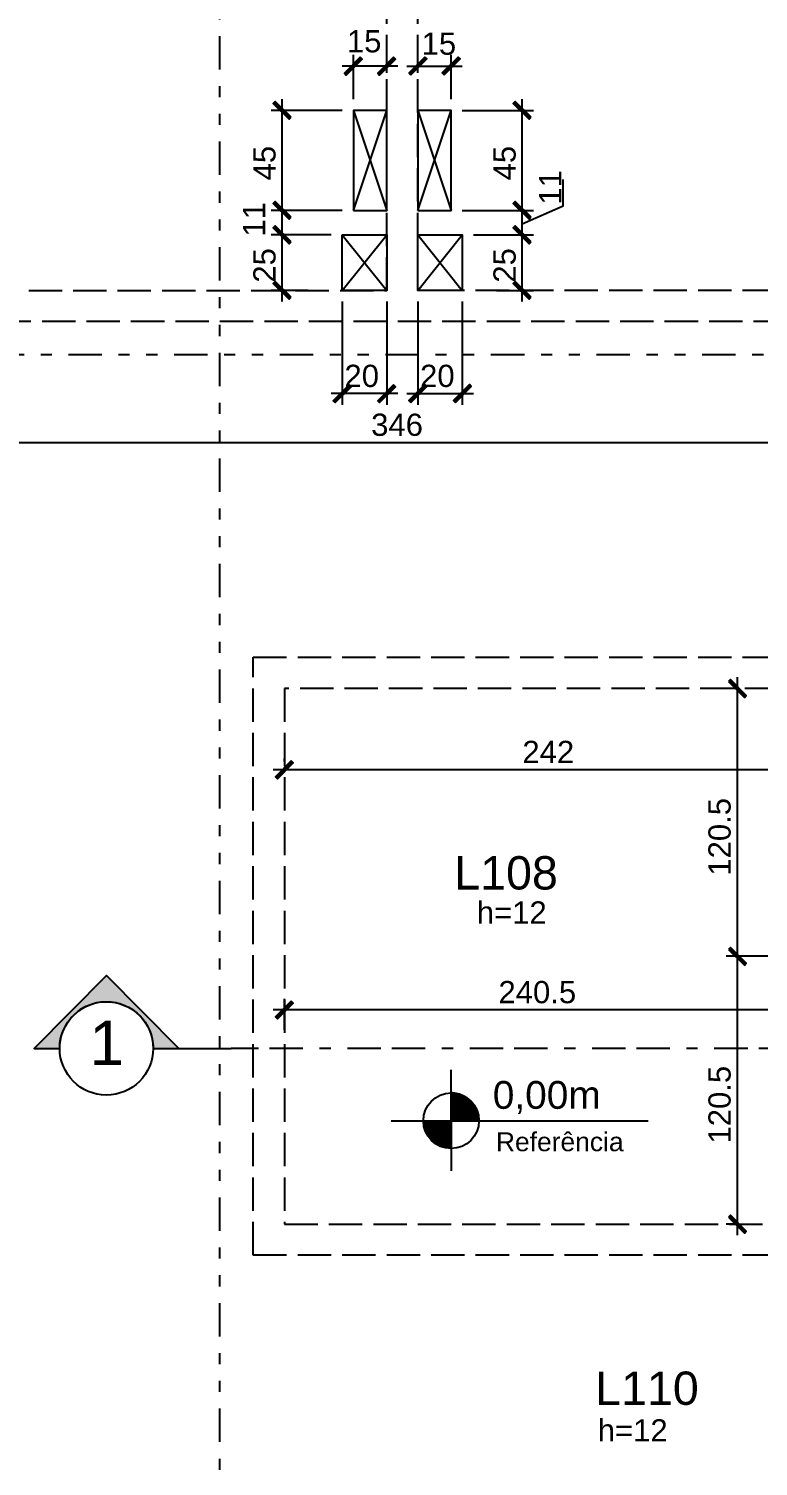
# Model space of a CAD drawing. Extents: x 0 to 119, y 0 to 84.
# Drawn here: x 28.5 to 35.06, y 40.01 to 52.94 of the extents above; entities that cross this region are included whole.
import ezdxf

# ---------------------------------------------------------------- set-up
doc = ezdxf.new("R2010")
doc.units = 0
for name, pattern in [('ESTILO_TQS_0003', [0.92, 0.3, -0.15, 0.02, -0.15, 0.3]), ('ESTILO_TQS_0004', [1.09, 0.3, -0.15, 0.02, -0.15, 0.02, -0.15, 0.3]), ('ESTILO_TQS_0005', [0.4, 0.3, -0.1])]:
    doc.linetypes.add(name, pattern=pattern)
for name, color, linetype in [('1', 1, 'CONTINUOUS'), ('2', 2, 'CONTINUOUS'), ('3', 3, 'CONTINUOUS'), ('4', 4, 'CONTINUOUS'), ('8', 8, 'CONTINUOUS')]:
    doc.layers.add(name, color=color, linetype=linetype)
doc.styles.add('TQS_ARIAL', font='arial.ttf')

msp = doc.modelspace()

# ---------------------------------------------------------------- linework, layer by layer
at = {"layer": '1', "linetype": 'CONTINUOUS'}
for p, q in [((31.418324, 52.306684), (31.418324, 52.705854)), ((31.718049, 52.54593), (31.718049, 52.705854)), ((31.998351, 52.54593), (31.998351, 52.705854)), ((32.298076, 52.306684), (32.298076, 52.705854)), ((31.818049, 52.605854), (31.318324, 52.605854)), ((31.898351, 52.605854), (32.398076, 52.605854)), ((30.778449, 51.206684), (30.778449, 52.306684)), ((32.937951, 51.206684), (32.937951, 52.306684)), ((31.318324, 52.206684), (30.678449, 52.206684)), ((31.418751, 51.306464), (31.718475, 52.206304)), ((31.418751, 52.205478), (31.718475, 51.306304)), ((31.9982, 51.306464), (32.297925, 52.206304)), ((31.9982, 52.205478), (32.297925, 51.306304)), ((32.398076, 52.206684), (33.037951, 52.206684)), ((30.778449, 50.986782), (30.778449, 51.406684)), ((32.937951, 50.986782), (32.937951, 51.406684)), ((31.318324, 51.306684), (30.678449, 51.306684)), ((31.318324, 51.306684), (30.678449, 51.306684)), ((32.398076, 51.306684), (33.037951, 51.306684)), ((32.398076, 51.306684), (33.037951, 51.306684)), ((30.778449, 50.486782), (30.778449, 51.186782)), ((32.937951, 50.486782), (32.937951, 51.186782)), ((31.218046, 51.086782), (30.678449, 51.086782)), ((31.218046, 51.086782), (30.678449, 51.086782)), ((31.318351, 50.586594), (31.718354, 51.086594)), ((31.318354, 51.086594), (31.7182, 50.586594)), ((31.998351, 51.08659), (32.398354, 50.58659)), ((31.998351, 50.58659), (32.398354, 51.08659)), ((32.498354, 51.086782), (33.037951, 51.086782)), ((32.498354, 51.086782), (33.037951, 51.086782)), ((31.010413, 50.586782), (30.678449, 50.586782)), ((32.705987, 50.586782), (33.037951, 50.586782)), ((31.318046, 50.48659), (31.318046, 49.558179)), ((31.7182, 50.486402), (31.7182, 49.558179)), ((31.9982, 50.486402), (31.9982, 49.558179)), ((32.398354, 50.48659), (32.398354, 49.558179)), ((31.8182, 49.658179), (31.218046, 49.658179)), ((31.8982, 49.658179), (32.498354, 49.658179)), ((28.2982, 49.218433), (35.4182, 49.218433)), ((34.87152, 47.106398), (34.87152, 44.496398)), ((34.854331, 47.006398), (34.77152, 47.006398)), ((30.7982, 46.347949), (30.7982, 46.374759)), ((35.738768, 46.274759), (30.6982, 46.274759)), ((34.87152, 44.696398), (34.87152, 42.086398)), ((35.548058, 44.596398), (34.77152, 44.596398)), ((35.548058, 44.596398), (34.77152, 44.596398)), ((35.708342, 44.113787), (30.6982, 44.113787)), ((30.7982, 43.934118), (30.7982, 44.213787)), ((32.29776, 43.366324), (32.29776, 43.574516)), ((32.29776, 43.366324), (32.29776, 42.866324)), ((32.29776, 42.866324), (32.29776, 43.366324)), ((32.29776, 43.354177), (32.374742, 43.354177)), ((32.29776, 43.33832), (32.412729, 43.33832)), ((32.29776, 43.322463), (32.439205, 43.322463)), ((32.29776, 43.306605), (32.45991, 43.306605)), ((32.29776, 43.29075), (32.476857, 43.29075)), ((32.29776, 43.274893), (32.491037, 43.274893)), ((32.29776, 43.259036), (32.503024, 43.259036)), ((32.29776, 43.243179), (32.513184, 43.243179)), ((32.29776, 43.227322), (32.521767, 43.227322)), ((32.29776, 43.211465), (32.528949, 43.211465)), ((31.757825, 43.116324), (34.070432, 43.116324)), ((32.04776, 43.116324), (32.54776, 43.116324)), ((32.297759, 43.100468), (32.048371, 43.100468)), ((32.297759, 43.084611), (32.049779, 43.084611)), ((32.297759, 43.068754), (32.052326, 43.068754)), ((32.29776, 43.195608), (32.534855, 43.195608)), ((32.29776, 43.179752), (32.53958, 43.179752)), ((32.29776, 43.163895), (32.543192, 43.163895)), ((32.29776, 43.148038), (32.54574, 43.148038)), ((32.29776, 43.132181), (32.547226, 43.132181)), ((32.297759, 43.052897), (32.055939, 43.052897)), ((32.297759, 43.037041), (32.060664, 43.037041)), ((32.297759, 43.021183), (32.06657, 43.021183)), ((32.297759, 43.005327), (32.073751, 43.005327)), ((32.297759, 42.98947), (32.082334, 42.98947)), ((32.297759, 42.973613), (32.092495, 42.973613)), ((32.297759, 42.957756), (32.104482, 42.957756)), ((32.297759, 42.9419), (32.118662, 42.9419)), ((32.297759, 42.926042), (32.135609, 42.926042)), ((32.297759, 42.910185), (32.156314, 42.910185)), ((32.297759, 42.894329), (32.18279, 42.894329)), ((32.297759, 42.878472), (32.220777, 42.878472)), ((32.29776, 42.866324), (32.29776, 42.666324)), ((34.857353, 42.186398), (34.77152, 42.186398))]:
    msp.add_line(p, q, dxfattribs=at)
at = {"layer": '1', "linetype": 'ESTILO_TQS_0005'}
for points in [[(24.8982, 63.196402), (24.8982, 50.586402), (31.7182, 50.586402), (31.7182, 63.706402), (24.8982, 63.706402), (24.8982, 63.196402)], [(38.8182, 63.196402), (38.8182, 50.586402), (31.9982, 50.586402), (31.9982, 63.706402), (38.8182, 63.706402), (38.8182, 63.196402)], [(53.3182, 41.006402), (53.3182, 41.106402), (46.4982, 41.106402), (46.4982, 41.006402), (42.4982, 41.006402), (42.4982, 40.806398), (42.0182, 40.806398), (42.0182, 41.906398), (30.5182, 41.906398), (30.5182, 47.286398), (42.1182, 47.286398), (42.1182, 50.306402), (17.6982, 50.306402)], [(35.638768, 47.006398), (30.7982, 47.006398), (30.7982, 42.186398), (35.608342, 42.186398), (35.608342, 44.596398), (35.638768, 44.596398), (35.638768, 47.006398)]]:
    msp.add_lwpolyline(points, dxfattribs=at)
at = {"layer": '1', "linetype": 'CONTINUOUS'}
for points in [[(31.480207, 52.685415), (31.337301, 52.542509), (31.354979, 52.524832), (31.497885, 52.667737), (31.480207, 52.685415)], [(31.779932, 52.685415), (31.637026, 52.542509), (31.654704, 52.524832), (31.797609, 52.667737), (31.779932, 52.685415)], [(31.936468, 52.526294), (32.079374, 52.669199), (32.061696, 52.686877), (31.918791, 52.543972), (31.936468, 52.526294)], [(32.236193, 52.526294), (32.379099, 52.669199), (32.361421, 52.686877), (32.218515, 52.543972), (32.236193, 52.526294)], [(30.85801, 52.144801), (30.715104, 52.287706), (30.697427, 52.270028), (30.840332, 52.127123), (30.85801, 52.144801)], [(33.017511, 52.144801), (32.874606, 52.287706), (32.856928, 52.270028), (32.999833, 52.127123), (33.017511, 52.144801)], [(32.937951, 51.186782), (33.305737, 51.348955), (33.305737, 51.58558)], [(30.85801, 51.244801), (30.715104, 51.387706), (30.697427, 51.370028), (30.840332, 51.227123), (30.85801, 51.244801)], [(30.85801, 51.244801), (30.715104, 51.387706), (30.697427, 51.370028), (30.840332, 51.227123), (30.85801, 51.244801)], [(33.017511, 51.244801), (32.874606, 51.387706), (32.856928, 51.370028), (32.999833, 51.227123), (33.017511, 51.244801)], [(33.017511, 51.244801), (32.874606, 51.387706), (32.856928, 51.370028), (32.999833, 51.227123), (33.017511, 51.244801)], [(30.85801, 51.024899), (30.715104, 51.167804), (30.697427, 51.150127), (30.840332, 51.007221), (30.85801, 51.024899)], [(30.85801, 51.024899), (30.715104, 51.167804), (30.697427, 51.150127), (30.840332, 51.007221), (30.85801, 51.024899)], [(33.017511, 51.024899), (32.874606, 51.167804), (32.856928, 51.150127), (32.999833, 51.007221), (33.017511, 51.024899)], [(33.017511, 51.024899), (32.874606, 51.167804), (32.856928, 51.150127), (32.999833, 51.007221), (33.017511, 51.024899)], [(30.85801, 50.524899), (30.715104, 50.667804), (30.697427, 50.650127), (30.840332, 50.507221), (30.85801, 50.524899)], [(33.017511, 50.524899), (32.874606, 50.667804), (32.856928, 50.650127), (32.999833, 50.507221), (33.017511, 50.524899)], [(31.379929, 49.73774), (31.237024, 49.594834), (31.254701, 49.577156), (31.397607, 49.720062), (31.379929, 49.73774)], [(31.780083, 49.73774), (31.637177, 49.594834), (31.654855, 49.577156), (31.797761, 49.720062), (31.780083, 49.73774)], [(31.936317, 49.578619), (32.079223, 49.721524), (32.061545, 49.739202), (31.918639, 49.596296), (31.936317, 49.578619)], [(32.336471, 49.578619), (32.479376, 49.721524), (32.461699, 49.739202), (32.318793, 49.596296), (32.336471, 49.578619)], [(34.79196, 47.068281), (34.934865, 46.925376), (34.952543, 46.943053), (34.809638, 47.085959), (34.79196, 47.068281)], [(30.860083, 46.354319), (30.717177, 46.211414), (30.734855, 46.193736), (30.877761, 46.336642), (30.860083, 46.354319)], [(34.79196, 44.658281), (34.934865, 44.515376), (34.952543, 44.533053), (34.809638, 44.675959), (34.79196, 44.658281)], [(34.79196, 44.658281), (34.934865, 44.515376), (34.952543, 44.533053), (34.809638, 44.675959), (34.79196, 44.658281)], [(29.847839, 43.767697), (29.19721, 44.423752), (28.546582, 43.767697), (28.777237, 43.767697), (28.778497, 43.800205), (28.782963, 43.836809), (28.791466, 43.87609), (28.804017, 43.915265), (28.819146, 43.950577), (28.838173, 43.985573), (28.857855, 44.015114), (28.881375, 44.04451), (28.905737, 44.070056), (28.942417, 44.10155), (28.984718, 44.129947), (29.016047, 44.146587), (29.056143, 44.16327), (29.100588, 44.176405), (29.150862, 44.185105), (29.193111, 44.18765), (29.228307, 44.186518), (29.277018, 44.180018), (29.318255, 44.169848), (29.363243, 44.153457), (29.401943, 44.134388), (29.437454, 44.112168), (29.469578, 44.087374), (29.502376, 44.056231), (29.534997, 44.017253), (29.559765, 43.979668), (29.581064, 43.93809), (29.596258, 43.898611), (29.605869, 43.864524), (29.612694, 43.828938), (29.616424, 43.79294), (29.617183, 43.767697), (29.847839, 43.767697)], [(30.860083, 44.193347), (30.717177, 44.050442), (30.734855, 44.032764), (30.877761, 44.175669), (30.860083, 44.193347)], [(32.29776, 43.366324), (32.29776, 43.116324), (32.54776, 43.116324), (32.547226, 43.132181), (32.54574, 43.148038), (32.543192, 43.163895), (32.53958, 43.179752), (32.534855, 43.195608), (32.528949, 43.211465), (32.521767, 43.227322), (32.513184, 43.243179), (32.502889, 43.259036), (32.490859, 43.274893), (32.476721, 43.29075), (32.45975, 43.306605), (32.439036, 43.322463), (32.412469, 43.33832), (32.374395, 43.354177), (32.346025, 43.36162), (32.328021, 43.364485), (32.309895, 43.366029), (32.29776, 43.366324)], [(34.79196, 42.248281), (34.934865, 42.105376), (34.952543, 42.123053), (34.809638, 42.265959), (34.79196, 42.248281)]]:
    msp.add_lwpolyline(points, dxfattribs=at)
msp.add_circle((32.29776, 43.116324), 0.25, dxfattribs=at)
for points in [[(31.480207, 52.685415), (31.337301, 52.542509), (31.354979, 52.524832)], [(31.480207, 52.685415), (31.354979, 52.524832), (31.497885, 52.667737)], [(31.480207, 52.685415), (31.497885, 52.667737), (31.480207, 52.685415)], [(31.779932, 52.685415), (31.637026, 52.542509), (31.654704, 52.524832)], [(31.779932, 52.685415), (31.654704, 52.524832), (31.797609, 52.667737)], [(31.779932, 52.685415), (31.797609, 52.667737), (31.779932, 52.685415)], [(31.936468, 52.526294), (32.061696, 52.686877), (31.918791, 52.543972)], [(31.936468, 52.526294), (32.079374, 52.669199), (32.061696, 52.686877)], [(32.236193, 52.526294), (32.361421, 52.686877), (32.218515, 52.543972)], [(32.236193, 52.526294), (32.379099, 52.669199), (32.361421, 52.686877)], [(31.936468, 52.526294), (31.918791, 52.543972), (31.936468, 52.526294)], [(32.236193, 52.526294), (32.218515, 52.543972), (32.236193, 52.526294)], [(30.85801, 52.144801), (30.715104, 52.287706), (30.697427, 52.270028)], [(30.85801, 52.144801), (30.697427, 52.270028), (30.840332, 52.127123)], [(33.017511, 52.144801), (32.874606, 52.287706), (32.856928, 52.270028)], [(33.017511, 52.144801), (32.856928, 52.270028), (32.999833, 52.127123)], [(30.85801, 52.144801), (30.840332, 52.127123), (30.85801, 52.144801)], [(33.017511, 52.144801), (32.999833, 52.127123), (33.017511, 52.144801)], [(30.85801, 51.244801), (30.715104, 51.387706), (30.697427, 51.370028)], [(30.85801, 51.244801), (30.715104, 51.387706), (30.697427, 51.370028)], [(30.85801, 51.244801), (30.697427, 51.370028), (30.840332, 51.227123)], [(30.85801, 51.244801), (30.697427, 51.370028), (30.840332, 51.227123)], [(33.017511, 51.244801), (32.874606, 51.387706), (32.856928, 51.370028)], [(33.017511, 51.244801), (32.874606, 51.387706), (32.856928, 51.370028)], [(33.017511, 51.244801), (32.856928, 51.370028), (32.999833, 51.227123)], [(33.017511, 51.244801), (32.856928, 51.370028), (32.999833, 51.227123)], [(30.85801, 51.244801), (30.840332, 51.227123), (30.85801, 51.244801)], [(30.85801, 51.244801), (30.840332, 51.227123), (30.85801, 51.244801)], [(33.017511, 51.244801), (32.999833, 51.227123), (33.017511, 51.244801)], [(33.017511, 51.244801), (32.999833, 51.227123), (33.017511, 51.244801)], [(30.85801, 51.024899), (30.715104, 51.167804), (30.697427, 51.150127)], [(30.85801, 51.024899), (30.715104, 51.167804), (30.697427, 51.150127)], [(30.85801, 51.024899), (30.697427, 51.150127), (30.840332, 51.007221)], [(30.85801, 51.024899), (30.697427, 51.150127), (30.840332, 51.007221)], [(33.017511, 51.024899), (32.874606, 51.167804), (32.856928, 51.150127)], [(33.017511, 51.024899), (32.874606, 51.167804), (32.856928, 51.150127)], [(33.017511, 51.024899), (32.856928, 51.150127), (32.999833, 51.007221)], [(33.017511, 51.024899), (32.856928, 51.150127), (32.999833, 51.007221)], [(30.85801, 51.024899), (30.840332, 51.007221), (30.85801, 51.024899)], [(30.85801, 51.024899), (30.840332, 51.007221), (30.85801, 51.024899)], [(33.017511, 51.024899), (32.999833, 51.007221), (33.017511, 51.024899)], [(33.017511, 51.024899), (32.999833, 51.007221), (33.017511, 51.024899)], [(30.85801, 50.524899), (30.715104, 50.667804), (30.697427, 50.650127)], [(30.85801, 50.524899), (30.697427, 50.650127), (30.840332, 50.507221)], [(33.017511, 50.524899), (32.874606, 50.667804), (32.856928, 50.650127)], [(33.017511, 50.524899), (32.856928, 50.650127), (32.999833, 50.507221)], [(30.85801, 50.524899), (30.840332, 50.507221), (30.85801, 50.524899)], [(33.017511, 50.524899), (32.999833, 50.507221), (33.017511, 50.524899)], [(31.379929, 49.73774), (31.237024, 49.594834), (31.254701, 49.577156)], [(31.379929, 49.73774), (31.254701, 49.577156), (31.397607, 49.720062)], [(31.379929, 49.73774), (31.397607, 49.720062), (31.379929, 49.73774)], [(31.780083, 49.73774), (31.637177, 49.594834), (31.654855, 49.577156)], [(31.780083, 49.73774), (31.654855, 49.577156), (31.797761, 49.720062)], [(31.780083, 49.73774), (31.797761, 49.720062), (31.780083, 49.73774)], [(31.936317, 49.578619), (32.061545, 49.739202), (31.918639, 49.596296)], [(31.936317, 49.578619), (32.079223, 49.721524), (32.061545, 49.739202)], [(32.336471, 49.578619), (32.461699, 49.739202), (32.318793, 49.596296)], [(32.336471, 49.578619), (32.479376, 49.721524), (32.461699, 49.739202)], [(31.936317, 49.578619), (31.918639, 49.596296), (31.936317, 49.578619)], [(32.336471, 49.578619), (32.318793, 49.596296), (32.336471, 49.578619)], [(34.79196, 47.068281), (34.952543, 46.943053), (34.809638, 47.085959)], [(34.79196, 47.068281), (34.809638, 47.085959), (34.79196, 47.068281)], [(34.79196, 47.068281), (34.934865, 46.925376), (34.952543, 46.943053)], [(30.860083, 46.354319), (30.717177, 46.211414), (30.734855, 46.193736)], [(30.860083, 46.354319), (30.734855, 46.193736), (30.877761, 46.336642)], [(30.860083, 46.354319), (30.877761, 46.336642), (30.860083, 46.354319)], [(34.79196, 44.658281), (34.952543, 44.533053), (34.809638, 44.675959)], [(34.79196, 44.658281), (34.809638, 44.675959), (34.79196, 44.658281)], [(34.79196, 44.658281), (34.952543, 44.533053), (34.809638, 44.675959)], [(34.79196, 44.658281), (34.809638, 44.675959), (34.79196, 44.658281)], [(34.79196, 44.658281), (34.934865, 44.515376), (34.952543, 44.533053)], [(34.79196, 44.658281), (34.934865, 44.515376), (34.952543, 44.533053)], [(29.19721, 44.423752), (28.546582, 43.767697), (28.881375, 44.04451)], [(29.19721, 44.423752), (28.881375, 44.04451), (28.905737, 44.070056)], [(29.19721, 44.423752), (28.905737, 44.070056), (28.942417, 44.10155)], [(29.19721, 44.423752), (28.942417, 44.10155), (28.984718, 44.129947)], [(29.19721, 44.423752), (28.984718, 44.129947), (29.016047, 44.146587)], [(29.19721, 44.423752), (29.016047, 44.146587), (29.056143, 44.16327)], [(29.19721, 44.423752), (29.056143, 44.16327), (29.100588, 44.176405)], [(29.19721, 44.423752), (29.100588, 44.176405), (29.150862, 44.185105)], [(29.19721, 44.423752), (29.150862, 44.185105), (29.193111, 44.18765)], [(29.19721, 44.423752), (29.193111, 44.18765), (29.228307, 44.186518)], [(29.847839, 43.767697), (29.19721, 44.423752), (29.469578, 44.087374)], [(29.19721, 44.423752), (29.228307, 44.186518), (29.277018, 44.180018)], [(29.19721, 44.423752), (29.277018, 44.180018), (29.318255, 44.169848)], [(29.19721, 44.423752), (29.318255, 44.169848), (29.363243, 44.153457)], [(29.19721, 44.423752), (29.363243, 44.153457), (29.401943, 44.134388)], [(29.19721, 44.423752), (29.401943, 44.134388), (29.437454, 44.112168)], [(29.19721, 44.423752), (29.437454, 44.112168), (29.469578, 44.087374)], [(30.860083, 44.193347), (30.717177, 44.050442), (30.734855, 44.032764)], [(30.860083, 44.193347), (30.734855, 44.032764), (30.877761, 44.175669)], [(30.860083, 44.193347), (30.877761, 44.175669), (30.860083, 44.193347)], [(28.546582, 43.767697), (28.857855, 44.015114), (28.881375, 44.04451)], [(28.546582, 43.767697), (28.838173, 43.985573), (28.857855, 44.015114)], [(28.546582, 43.767697), (28.819146, 43.950577), (28.838173, 43.985573)], [(29.847839, 43.767697), (29.469578, 44.087374), (29.502376, 44.056231)], [(29.847839, 43.767697), (29.502376, 44.056231), (29.534997, 44.017253)], [(29.847839, 43.767697), (29.534997, 44.017253), (29.559765, 43.979668)], [(29.847839, 43.767697), (29.559765, 43.979668), (29.581064, 43.93809)], [(28.546582, 43.767697), (28.804017, 43.915265), (28.819146, 43.950577)], [(28.546582, 43.767697), (28.791466, 43.87609), (28.804017, 43.915265)], [(28.546582, 43.767697), (28.782963, 43.836809), (28.791466, 43.87609)], [(29.847839, 43.767697), (29.581064, 43.93809), (29.596258, 43.898611)], [(29.847839, 43.767697), (29.596258, 43.898611), (29.605869, 43.864524)], [(29.847839, 43.767697), (29.605869, 43.864524), (29.612694, 43.828938)], [(28.546582, 43.767697), (28.778497, 43.800205), (28.782963, 43.836809)], [(28.546582, 43.767697), (28.777237, 43.767697), (28.778497, 43.800205)], [(29.847839, 43.767697), (29.612694, 43.828938), (29.616424, 43.79294)], [(29.847839, 43.767697), (29.616424, 43.79294), (29.617183, 43.767697)], [(34.79196, 42.248281), (34.952543, 42.123053), (34.809638, 42.265959)], [(34.79196, 42.248281), (34.809638, 42.265959), (34.79196, 42.248281)], [(34.79196, 42.248281), (34.934865, 42.105376), (34.952543, 42.123053)]]:
    msp.add_solid(points, dxfattribs=at)
at = {"layer": '2', "linetype": 'ESTILO_TQS_0004'}
for p, q in [((30.2182, 8.876), (30.2182, 79.172734)), ((57.656127, 50.0064), (6.590871, 50.0064))]:
    msp.add_line(p, q, dxfattribs=at)
at = {"layer": '2', "linetype": 'CONTINUOUS'}
for p, q in [((31.718049, 52.44593), (31.718049, 52.44593)), ((31.998351, 52.44593), (31.998351, 52.44593)), ((31.418324, 52.206684), (31.418324, 52.206684)), ((31.418324, 52.206684), (31.418324, 52.206684)), ((32.298076, 52.206684), (32.298076, 52.206684)), ((32.298076, 52.206684), (32.298076, 52.206684)), ((31.418324, 51.306684), (31.418324, 51.306684)), ((31.418324, 51.306684), (31.418324, 51.306684)), ((32.298076, 51.306684), (32.298076, 51.306684)), ((32.298076, 51.306684), (32.298076, 51.306684)), ((31.318046, 51.086782), (31.318046, 51.086782)), ((31.318046, 51.086782), (31.318046, 51.086782)), ((32.398354, 51.086782), (32.398354, 51.086782)), ((32.398354, 51.086782), (32.398354, 51.086782)), ((31.110413, 50.586782), (31.110413, 50.586782)), ((31.318046, 50.58659), (31.318046, 50.58659)), ((31.7182, 50.586402), (31.7182, 50.586402)), ((31.9982, 50.586402), (31.9982, 50.586402)), ((32.398354, 50.58659), (32.398354, 50.58659)), ((32.605987, 50.586782), (32.605987, 50.586782)), ((34.954331, 47.006398), (34.954331, 47.006398)), ((30.7982, 46.247949), (30.7982, 46.247949)), ((29.19721, 44.423752), (28.546582, 43.767697)), ((29.847839, 43.767697), (29.19721, 44.423752)), ((28.546582, 43.767697), (28.777237, 43.767697)), ((29.617183, 43.767697), (30.3182, 43.767697)), ((30.7982, 43.834118), (30.7982, 43.834118)), ((34.957353, 42.186398), (34.957353, 42.186398))]:
    msp.add_line(p, q, dxfattribs=at)
msp.add_circle((29.19721, 43.767697), 0.419973, dxfattribs=at)
at = {"layer": '3', "linetype": 'CONTINUOUS'}
for points in [[(31.418751, 51.306304), (31.718475, 51.306304), (31.718475, 52.206304), (31.418751, 52.206304), (31.418751, 51.306304)], [(31.9982, 51.306304), (32.297925, 51.306304), (32.297925, 52.206304), (31.9982, 52.206304), (31.9982, 51.306304)], [(31.318351, 51.086594), (31.7182, 51.086594), (31.7182, 50.586594), (31.318351, 50.586594), (31.318351, 51.086594)], [(31.998351, 51.08659), (32.3982, 51.08659), (32.3982, 50.58659), (31.998351, 50.58659), (31.998351, 51.08659)]]:
    msp.add_lwpolyline(points, dxfattribs=at)
at = {"layer": '8', "linetype": 'ESTILO_TQS_0003'}
msp.add_line((48.16494, 43.767697), (30.3182, 43.767697), dxfattribs=at)

# ---------------------------------------------------------------- texts
at = {"layer": '1', "linetype": 'CONTINUOUS', "style": 'TQS_ARIAL'}
msp.add_text('1', height=0.4, dxfattribs=at).set_placement((29.045174, 43.6165))
msp.add_text('Referência', height=0.17, rotation=360, dxfattribs=at).set_placement((32.700579, 42.842085))
at = {"layer": '2', "linetype": 'CONTINUOUS', "style": 'TQS_ARIAL'}
for s, p in [('15', (31.35996, 52.728748)), ('15', (32.032207, 52.707529)), ('20', (31.338123, 49.718179)), ('20', (32.018277, 49.718179)), ('346', (31.5782, 49.278433)), ('242', (32.938484, 46.334759)), ('h=12', (32.527994, 44.890125)), ('240.5', (32.723271, 44.173787)), ('h=12', (33.615752, 40.230773))]:
    msp.add_text(s, height=0.2, dxfattribs=at).set_placement(p)
for s, height, rotation, p in [('45', 0.2, 90, (30.718449, 51.576684)), ('45', 0.2, 90, (32.877951, 51.576684)), ('11', 0.2, 90, (33.289324, 51.358529)), ('11', 0.2, 90, (30.625631, 51.071542)), ('25', 0.2, 90, (30.718449, 50.656782)), ('25', 0.2, 90, (32.877951, 50.656782)), ('120.5', 0.2, 90, (34.81152, 45.321398)), ('120.5', 0.2, 90, (34.81152, 42.911398)), ('0,00m', 0.25, 360, (32.672408, 43.223741))]:
    msp.add_text(s, height=height, rotation=rotation, dxfattribs=at).set_placement(p)
at = {"layer": '4', "linetype": 'CONTINUOUS', "style": 'TQS_ARIAL'}
for s, p in [('L108', (32.325515, 45.196876)), ('L110', (33.592842, 40.55997))]:
    msp.add_text(s, height=0.3, dxfattribs=at).set_placement(p)

doc.saveas('drawing.dxf')
